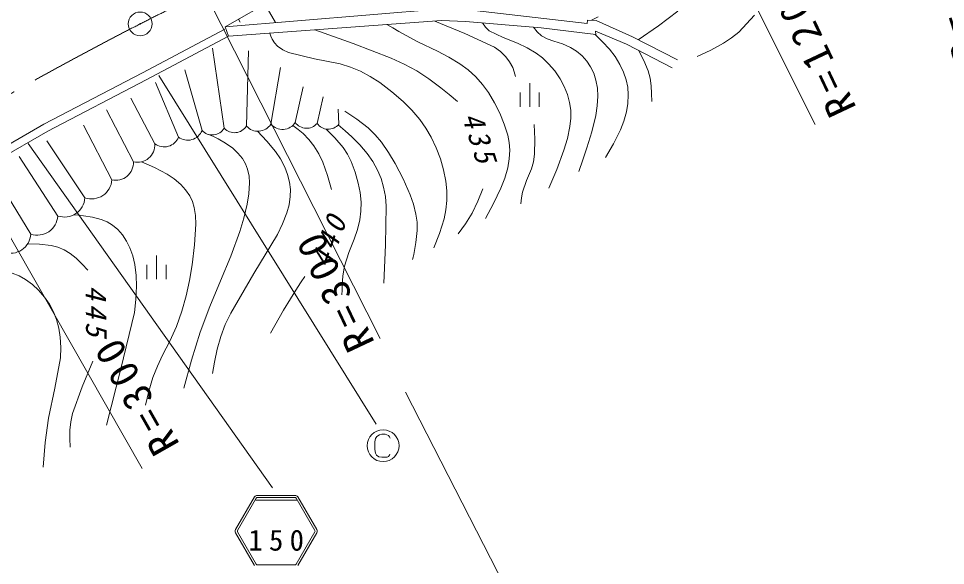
# Model space of a CAD drawing. Units: millimetres, scale not verified. Extents: x 40000 to 680000, y 20000 to 380000.
# Drawn here: x 345148 to 403252, y 256213 to 290524 of the extents above; entities that cross this region are included whole.
import ezdxf

# ---------------------------------------------------------------- set-up
doc = ezdxf.new("R2010")
doc.units = ezdxf.units.MM
doc.header["$LTSCALE"] = 1000
doc.linetypes.add('CHAIN', pattern=[18.5, 12, -1.5, 3.5, -1.5])
doc.layers.add('S-SUV', color=7, linetype='Continuous', lineweight=13)
doc.styles.add('ＭＳ ゴシック', font='')
doc.styles.add('ＭＳ 明朝', font='')
doc.styles.get('ＭＳ ゴシック').set_extended_font_data('MS Gothic')
doc.styles.get('ＭＳ 明朝').set_extended_font_data('MS Mincho')

msp = doc.modelspace()

# ---------------------------------------------------------------- linework, layer by layer
at = {"layer": 'S-SUV'}
for p, q in [((384006, 306093), (395074, 283871)), ((366431, 294760), (358095, 290008)), ((367810, 270449), (356826, 292204)), ((358095, 290008), (371702, 291124)), ((360596, 291433), (361261, 290267)), ((373183, 291098), (380793, 290215)), ((381476, 290622), (381057, 290412)), ((385255, 290063), (386484, 290989)), ((391278, 290738), (390295, 289678)), ((358316, 289410), (358095, 290008)), ((371663, 290397), (358316, 289410)), ((358929, 290483), (359040, 290288)), ((368611, 289931), (368239, 290144)), ((371237, 290366), (373124, 289577)), ((373160, 290345), (371663, 290397)), ((377912, 289930), (373160, 290345)), ((374425, 289977), (374229, 290252)), ((374651, 289752), (374425, 289977)), ((377423, 289973), (377653, 289687)), ((380793, 290215), (380819, 290423)), ((380819, 290423), (381364, 290397)), ((381364, 290397), (383625, 289384)), ((383999, 289192), (385255, 290063)), ((352926, 287121), (358082, 289852)), ((358316, 289410), (353158, 286679)), ((360966, 289412), (360902, 289602)), ((361039, 289238), (360966, 289412)), ((363720, 289810), (366116, 288953)), ((368984, 289720), (368611, 289931)), ((370185, 289069), (368984, 289720)), ((373124, 289577), (374992, 288729)), ((375518, 289340), (374651, 289752)), ((377653, 289687), (377928, 289445)), ((381340, 289514), (377912, 289930)), ((377928, 289445), (378290, 289254)), ((381760, 289065), (381300, 289519)), ((383261, 288917), (381314, 289722)), ((381314, 289722), (381340, 289514)), ((383625, 289384), (386455, 287930)), ((390295, 289678), (389838, 289303)), ((361192, 288997), (361039, 289238)), ((361390, 288798), (361192, 288997)), ((361724, 288568), (361390, 288798)), ((366116, 288953), (368500, 288037)), ((371417, 288470), (370185, 289069)), ((376423, 288980), (375518, 289340)), ((377026, 288692), (376423, 288980)), ((378290, 289254), (378699, 289110)), ((378699, 289110), (379238, 288936)), ((379238, 288936), (379751, 288708)), ((382191, 288597), (381760, 289065)), ((386118, 287437), (383261, 288917)), ((389344, 288975), (388535, 288539)), ((389838, 289303), (389344, 288975)), ((358041, 283643), (357312, 288663)), ((359434, 283782), (359570, 288505)), ((362076, 288399), (361724, 288568)), ((363697, 288004), (362076, 288399)), ((372129, 288107), (371417, 288470)), ((374992, 288729), (375359, 288452)), ((375359, 288452), (375686, 288128)), ((377588, 288358), (377026, 288692)), ((378002, 288049), (377588, 288358)), ((379751, 288708), (380127, 288473)), ((380127, 288473), (380473, 288185)), ((382547, 288136), (382191, 288597)), ((384005, 288532), (384342, 287898)), ((388535, 288539), (387692, 288146)), ((365318, 287672), (363697, 288004)), ((365959, 287476), (365318, 287672)), ((368500, 288037), (369318, 287663)), ((369318, 287663), (370108, 287236)), ((372810, 287692), (372129, 288107)), ((373328, 287299), (372810, 287692)), ((375686, 288128), (375932, 287806)), ((375932, 287806), (376124, 287454)), ((378379, 287692), (378002, 288049)), ((378764, 287235), (378379, 287692)), ((380473, 288185), (380766, 287859)), ((380766, 287859), (381010, 287496)), ((382850, 287644), (382547, 288136)), ((383075, 287169), (382850, 287644)), ((384342, 287898), (384619, 287248)), ((346744, 283906), (352926, 287121)), ((356649, 283504), (355579, 287298)), ((360966, 283893), (361565, 287455)), ((366581, 287223), (365959, 287476)), ((367196, 286894), (366581, 287223)), ((370108, 287236), (370876, 286735)), ((373809, 286859), (373328, 287299)), ((376124, 287454), (376226, 287176)), ((376226, 287176), (376308, 286882)), ((379097, 286747), (378764, 287235)), ((381010, 287496), (381204, 287086)), ((381204, 287086), (381341, 286650)), ((383240, 286682), (383075, 287169)), ((384619, 287248), (384742, 286792)), ((353158, 286679), (346985, 283467)), ((355173, 283086), (353742, 286510)), ((353946, 286958), (367564, 265076)), ((367786, 286510), (367196, 286894)), ((368546, 285935), (367786, 286510)), ((370876, 286735), (371620, 286178)), ((374240, 286383), (373809, 286859)), ((377191, 286477), (377191, 284977)), ((379358, 286261), (379097, 286747)), ((381341, 286650), (381430, 286161)), ((383335, 286211), (383240, 286682)), ((384742, 286792), (384808, 286312)), ((362497, 284005), (362982, 286248)), ((369261, 285318), (368546, 285935)), ((371620, 286178), (372145, 285754)), ((374617, 285878), (374240, 286383)), ((374993, 285245), (374617, 285878)), ((376591, 285880), (376591, 284980)), ((377791, 285880), (377791, 284980)), ((379563, 285752), (379358, 286261)), ((381430, 286161), (381460, 285659)), ((383370, 285732), (383335, 286211)), ((384808, 286312), (384834, 285821)), ((353697, 282668), (352180, 285536)), ((363862, 283949), (364242, 285618)), ((369806, 284773), (369261, 285318)), ((372145, 285754), (372672, 285315)), ((379695, 285266), (379563, 285752)), ((381460, 285659), (381426, 285051)), ((383345, 285201), (383370, 285732)), ((384834, 285821), (384839, 285314)), ((352348, 281538), (350657, 284801)), ((365227, 283893), (365187, 284830)), ((365609, 284715), (366358, 284210)), ((370299, 284196), (369806, 284773)), ((375313, 284588), (374993, 285245)), ((379765, 284781), (379695, 285266)), ((379770, 284263), (379765, 284781)), ((381426, 285051), (381330, 284436)), ((383259, 284676), (383345, 285201)), ((366358, 284210), (367063, 283662)), ((370685, 283649), (370299, 284196)), ((375600, 283900), (375313, 284588)), ((379715, 283744), (379770, 284263)), ((381330, 284436), (381083, 283412)), ((383095, 284092), (383259, 284676)), ((338939, 279431), (346744, 283906)), ((340783, 283555), (352905, 262287)), ((350999, 280408), (349221, 283838)), ((362679, 283569), (362345, 283822)), ((363000, 283302), (362679, 283569)), ((364429, 283590), (364985, 283033)), ((365618, 283473), (365186, 283847)), ((367063, 283662), (367501, 283236)), ((371019, 283071), (370685, 283649)), ((375823, 283209), (375600, 283900)), ((377461, 283885), (377505, 282952)), ((379556, 282995), (379715, 283744)), ((382876, 283537), (383095, 284092)), ((346985, 283467), (339208, 278951)), ((357362, 283113), (357066, 283251)), ((357656, 282969), (357362, 283113)), ((358126, 282706), (357656, 282969)), ((360121, 283453), (360716, 282834)), ((363355, 282941), (363000, 283302)), ((364985, 283033), (365489, 282442)), ((366034, 283098), (365618, 283473)), ((366536, 282597), (366034, 283098)), ((367501, 283236), (367902, 282761)), ((371331, 282412), (371019, 283071)), ((375911, 282743), (375823, 283209)), ((379340, 282263), (379556, 282995)), ((381083, 283412), (380779, 282406)), ((382434, 282663), (382876, 283537)), ((345749, 282690), (361075, 261087)), ((349305, 279271), (346930, 282858)), ((358573, 282385), (358126, 282706)), ((358904, 282079), (358573, 282385)), ((360716, 282834), (361266, 282174)), ((363667, 282538), (363355, 282941)), ((363970, 282041), (363667, 282538)), ((365489, 282442), (365767, 282022)), ((366994, 282055), (366536, 282597)), ((367902, 282761), (368347, 282124)), ((371589, 281725), (371331, 282412)), ((375939, 282266), (375911, 282743)), ((377505, 282952), (377489, 282011)), ((380779, 282406), (380531, 281668)), ((381934, 281810), (382434, 282663)), ((347612, 278135), (345197, 281860)), ((359186, 281735), (358904, 282079)), ((361266, 282174), (361574, 281713)), ((364219, 281516), (363970, 282041)), ((365767, 282022), (365999, 281561)), ((367348, 281545), (366994, 282055)), ((368347, 282124), (368753, 281437)), ((375905, 281715), (375939, 282266)), ((377489, 282011), (377430, 281543)), ((378889, 281056), (379340, 282263)), ((352865, 281542), (353681, 281177)), ((359378, 281410), (359186, 281735)), ((359509, 281071), (359378, 281410)), ((361574, 281713), (361837, 281207)), ((364520, 280669), (364219, 281516)), ((365999, 281561), (366248, 280894)), ((367646, 281011), (367348, 281545)), ((368753, 281437), (369251, 280473)), ((371788, 281035), (371589, 281725)), ((375811, 281166), (375905, 281715)), ((377430, 281543), (377313, 281090)), ((380531, 281668), (380274, 280934)), ((345919, 276999), (343517, 280915)), ((353681, 281177), (354461, 280762)), ((354461, 280762), (354906, 280461)), ((359596, 280644), (359509, 281071)), ((359623, 280211), (359596, 280644)), ((361837, 281207), (362016, 280742)), ((362016, 280742), (362139, 280252)), ((364763, 279802), (364520, 280669)), ((366248, 280894), (366445, 280193)), ((367871, 280485), (367646, 281011)), ((371929, 280330), (371788, 281035)), ((375629, 280511), (375811, 281166)), ((377313, 281090), (376997, 280369)), ((378383, 279873), (378889, 281056)), ((354906, 280461), (355315, 280111)), ((355315, 280111), (355620, 279775)), ((359580, 279534), (359623, 280211)), ((362139, 280252), (362191, 279805)), ((366445, 280193), (366563, 279602)), ((368035, 279951), (367871, 280485)), ((369251, 280473), (369698, 279474)), ((371995, 279710), (371929, 280330)), ((375391, 279880), (375629, 280511)), ((376997, 280369), (376737, 279624)), ((355620, 279775), (355876, 279403)), ((359479, 278875), (359580, 279534)), ((362191, 279805), (362182, 279357)), ((366563, 279602), (366621, 279008)), ((368143, 279353), (368035, 279951)), ((371999, 279102), (371995, 279710)), ((374249, 279836), (373946, 279061)), ((374931, 278917), (375391, 279880)), ((376737, 279624), (376676, 279272)), ((355876, 279403), (356046, 279047)), ((356046, 279047), (356162, 278662)), ((362182, 279357), (362104, 278842)), ((366621, 279008), (366607, 278448)), ((368191, 278746), (368143, 279353)), ((369698, 279474), (369908, 278875)), ((371940, 278521), (371999, 279102)), ((373946, 279061), (373587, 278305)), ((374417, 277982), (374931, 278917)), ((376676, 279272), (376630, 278905)), ((356162, 278662), (356238, 278162)), ((359279, 278003), (359479, 278875)), ((361965, 278326), (361700, 277637)), ((362104, 278842), (361965, 278326)), ((366607, 278448), (366534, 277892)), ((368152, 276326), (368191, 278746)), ((369908, 278875), (370059, 278260)), ((371820, 277950), (371940, 278521)), ((348914, 278186), (348613, 278214)), ((349213, 278154), (348914, 278186)), ((349789, 278067), (349213, 278154)), ((350328, 277924), (349789, 278067)), ((350699, 277770), (350328, 277924)), ((351043, 277561), (350699, 277770)), ((356238, 278162), (356256, 277634)), ((359027, 277169), (359279, 278003)), ((366534, 277892), (366388, 277287)), ((370059, 278260), (370126, 277745)), ((370126, 277745), (370132, 277225)), ((371533, 277035), (371820, 277950)), ((373587, 278305), (373175, 277651)), ((351370, 277283), (351043, 277561)), ((351660, 276957), (351370, 277283)), ((356256, 277634), (356169, 276337)), ((358446, 275611), (359027, 277169)), ((361700, 277637), (361383, 276978)), ((366388, 277287), (366182, 276687)), ((370132, 277225), (370055, 276474)), ((373175, 277651), (372711, 277014)), ((351926, 276560), (351660, 276957)), ((361383, 276978), (359895, 274531)), ((366182, 276687), (365847, 275847)), ((371189, 276138), (371533, 277035)), ((345712, 276381), (346461, 276359)), ((346461, 276359), (347195, 276278)), ((347195, 276278), (347612, 276175)), ((347612, 276175), (348005, 276016)), ((348005, 276016), (348393, 275777)), ((352133, 276144), (351926, 276560)), ((352312, 275632), (352133, 276144)), ((356169, 276337), (356025, 275065)), ((368053, 273924), (368152, 276326)), ((370055, 276474), (369917, 275719)), ((348393, 275777), (348755, 275482)), ((348755, 275482), (349129, 275119)), ((352433, 275103), (352312, 275632)), ((353796, 275664), (353796, 274164)), ((357805, 274061), (358446, 275611)), ((365847, 275847), (365571, 274987)), ((369885, 275559), (369852, 275400)), ((369917, 275719), (369885, 275559)), ((349129, 275119), (349492, 274733)), ((352518, 274412), (352433, 275103)), ((353196, 275067), (353196, 274167)), ((354396, 275067), (354396, 274167)), ((356025, 275065), (355870, 274100)), ((365571, 274987), (365473, 274391)), ((345191, 274378), (344758, 274554)), ((345595, 274150), (345191, 274378)), ((352543, 273725), (352518, 274412)), ((359895, 274531), (358457, 272051)), ((362864, 274000), (363095, 274347)), ((365473, 274391), (365432, 273772)), ((346021, 273836), (345595, 274150)), ((346410, 273474), (346021, 273836)), ((352510, 272896), (352543, 273725)), ((355870, 274100), (355654, 273132)), ((357142, 272460), (357805, 274061)), ((362634, 273651), (362864, 274000)), ((365432, 273772), (365425, 273480)), ((346778, 273051), (346410, 273474)), ((355654, 273132), (355376, 272159)), ((361764, 272232), (362634, 273651)), ((365425, 273480), (365422, 273187)), ((347095, 272595), (346778, 273051)), ((347347, 272128), (347095, 272595)), ((352417, 272075), (352510, 272896)), ((347538, 271646), (347347, 272128)), ((351570, 268543), (352417, 272075)), ((355376, 272159), (355042, 271208)), ((356538, 270848), (357142, 272460)), ((358457, 272051), (358111, 271329)), ((360949, 270788), (361764, 272232)), ((347684, 271091), (347538, 271646)), ((347768, 270535), (347684, 271091)), ((355042, 271208), (354641, 270294)), ((355992, 269093), (356538, 270848)), ((358111, 271329), (357822, 270586)), ((347800, 269892), (347768, 270535)), ((354641, 270294), (354183, 269403)), ((357822, 270586), (357596, 269783)), ((347772, 269248), (347800, 269892)), ((357596, 269783), (357428, 268963)), ((347428, 267340), (347772, 269248)), ((349800, 269037), (349147, 267411)), ((354183, 269403), (353849, 268720)), ((355507, 267330), (355992, 269093)), ((350665, 265024), (351570, 268543)), ((353849, 268720), (353568, 268008)), ((357365, 268608), (357305, 268252)), ((357428, 268963), (357365, 268608)), ((353568, 268008), (353317, 267147)), ((347026, 265447), (347428, 267340)), ((349147, 267411), (348540, 265738)), ((353317, 267147), (353109, 266269)), ((369400, 267091), (382096, 242319)), ((348540, 265738), (348426, 265233)), ((346828, 263923), (347026, 265447)), ((348426, 265233), (348371, 264711)), ((348371, 264711), (348369, 264174)), ((367774, 264418), (367614, 264308)), ((367929, 264448), (367774, 264418)), ((368124, 264448), (367929, 264448)), ((368239, 264418), (368124, 264448)), ((368334, 264363), (368239, 264418)), ((346689, 262388), (346828, 263923)), ((348369, 264174), (348395, 263633)), ((367519, 264168), (367479, 263968)), ((367479, 263968), (367479, 263478)), ((367614, 264308), (367519, 264168)), ((368404, 264293), (368334, 264363)), ((368444, 264198), (368404, 264293)), ((367479, 263478), (367519, 263268)), ((367519, 263268), (367594, 263143)), ((367594, 263143), (367739, 263038)), ((367739, 263038), (367919, 262998)), ((367919, 262998), (368109, 262998)), ((368109, 262998), (368254, 263013)), ((368254, 263013), (368329, 263058)), ((368329, 263058), (368399, 263123)), ((368399, 263123), (368429, 263193)), ((358757, 258463), (359942, 260513)), ((358878, 258413), (360046, 260433)), ((362583, 260313), (360014, 260313)), ((360115, 260613), (362482, 260613)), ((360132, 260483), (362465, 260483)), ((362552, 260433), (363720, 258413)), ((362655, 260513), (363841, 258463)), ((358757, 258263), (359942, 256213)), ((358878, 258313), (360046, 256293)), ((363720, 258313), (362552, 256293)), ((363841, 258263), (362655, 256213)), ((362465, 256243), (360132, 256243))]:
    msp.add_line(p, q, dxfattribs=at)
for centre, radius in [((352772, 290186), 746), ((352772, 290186), 22.5), ((368004, 263723), 995)]:
    msp.add_circle(centre, radius, dxfattribs=at)
at = {"layer": 'S-SUV', "linetype": 'CHAIN'}
msp.add_arc((448529, 102896), 210349, 115.84607, 120.81201, dxfattribs=at)
at = {"layer": 'S-SUV'}
for centre, radius, start, end in [((357293, 284095), 875, 222.58044, 328.8407), ((358685, 284235), 875, 222.58044, 328.8407), ((360158, 284412), 960, 221.02954, 327.28973), ((361690, 284524), 960, 221.02954, 327.28973), ((363200, 284489), 854, 214.53259, 320.79279), ((364565, 284433), 854, 214.53259, 320.79279), ((354278, 283430), 959, 232.67236, 338.93262), ((355754, 283848), 959, 232.67236, 338.93262), ((352599, 282609), 1100, 256.82367, 3.08392), ((351249, 281479), 1100, 256.82367, 3.08392), ((349712, 280495), 1290, 251.61682, 356.11053), ((348019, 279359), 1290, 251.61682, 356.11053), ((346326, 278223), 1290, 251.61682, 356.11053), ((344632, 277086), 1290, 251.61682, 356.11053), ((360115, 260413), 200, 90, 149.96338), ((360132, 260383), 100, 90, 149.96338), ((362465, 260383), 100, 30.03674, 90), ((362482, 260413), 200, 30.03674, 90), ((358930, 258363), 200, 149.96338, 210.03687), ((358964, 258363), 100, 149.96338, 210.03687), ((363633, 258363), 100, 329.96332, 30.03668), ((363668, 258363), 200, 329.96332, 30.03668), ((360132, 256343), 100, 210.03687, 270), ((362465, 256343), 100, 270, 329.96332)]:
    msp.add_arc(centre, radius, start, end, dxfattribs=at)

# ---------------------------------------------------------------- texts
at = {"layer": 'S-SUV', "attachment_point": 7}
for s, insert, char_height, rotation, style in [('\\T1.32;R=120', (405596, 288248), 1833, 107.6, 'ＭＳ ゴシック'), ('\\T1.32;R=120', (397724, 284931), 1833, 115.3, 'ＭＳ ゴシック'), ('\\T1.28;\\Q15;435', (372902, 284400), 1320, 287.4, 'ＭＳ 明朝'), ('\\T1.28;\\Q15;440', (364679, 274790), 1320, 70.5, 'ＭＳ 明朝'), ('\\T1.32;R=300', (367527, 270195), 1833, 115.3, 'ＭＳ ゴシック'), ('\\T1.28;\\Q15;445', (349324, 273788), 1320, 270.7, 'ＭＳ 明朝'), ('\\T1.32;R=300', (355311, 263825), 1833, 119.6, 'ＭＳ ゴシック'), ('\\T1.44;150', (359555, 257124), 1320, 359.9, 'ＭＳ ゴシック')]:
    msp.add_mtext(s, dxfattribs=dict(at, insert=insert, char_height=char_height, rotation=rotation, style=style))

doc.saveas('drawing.dxf')
